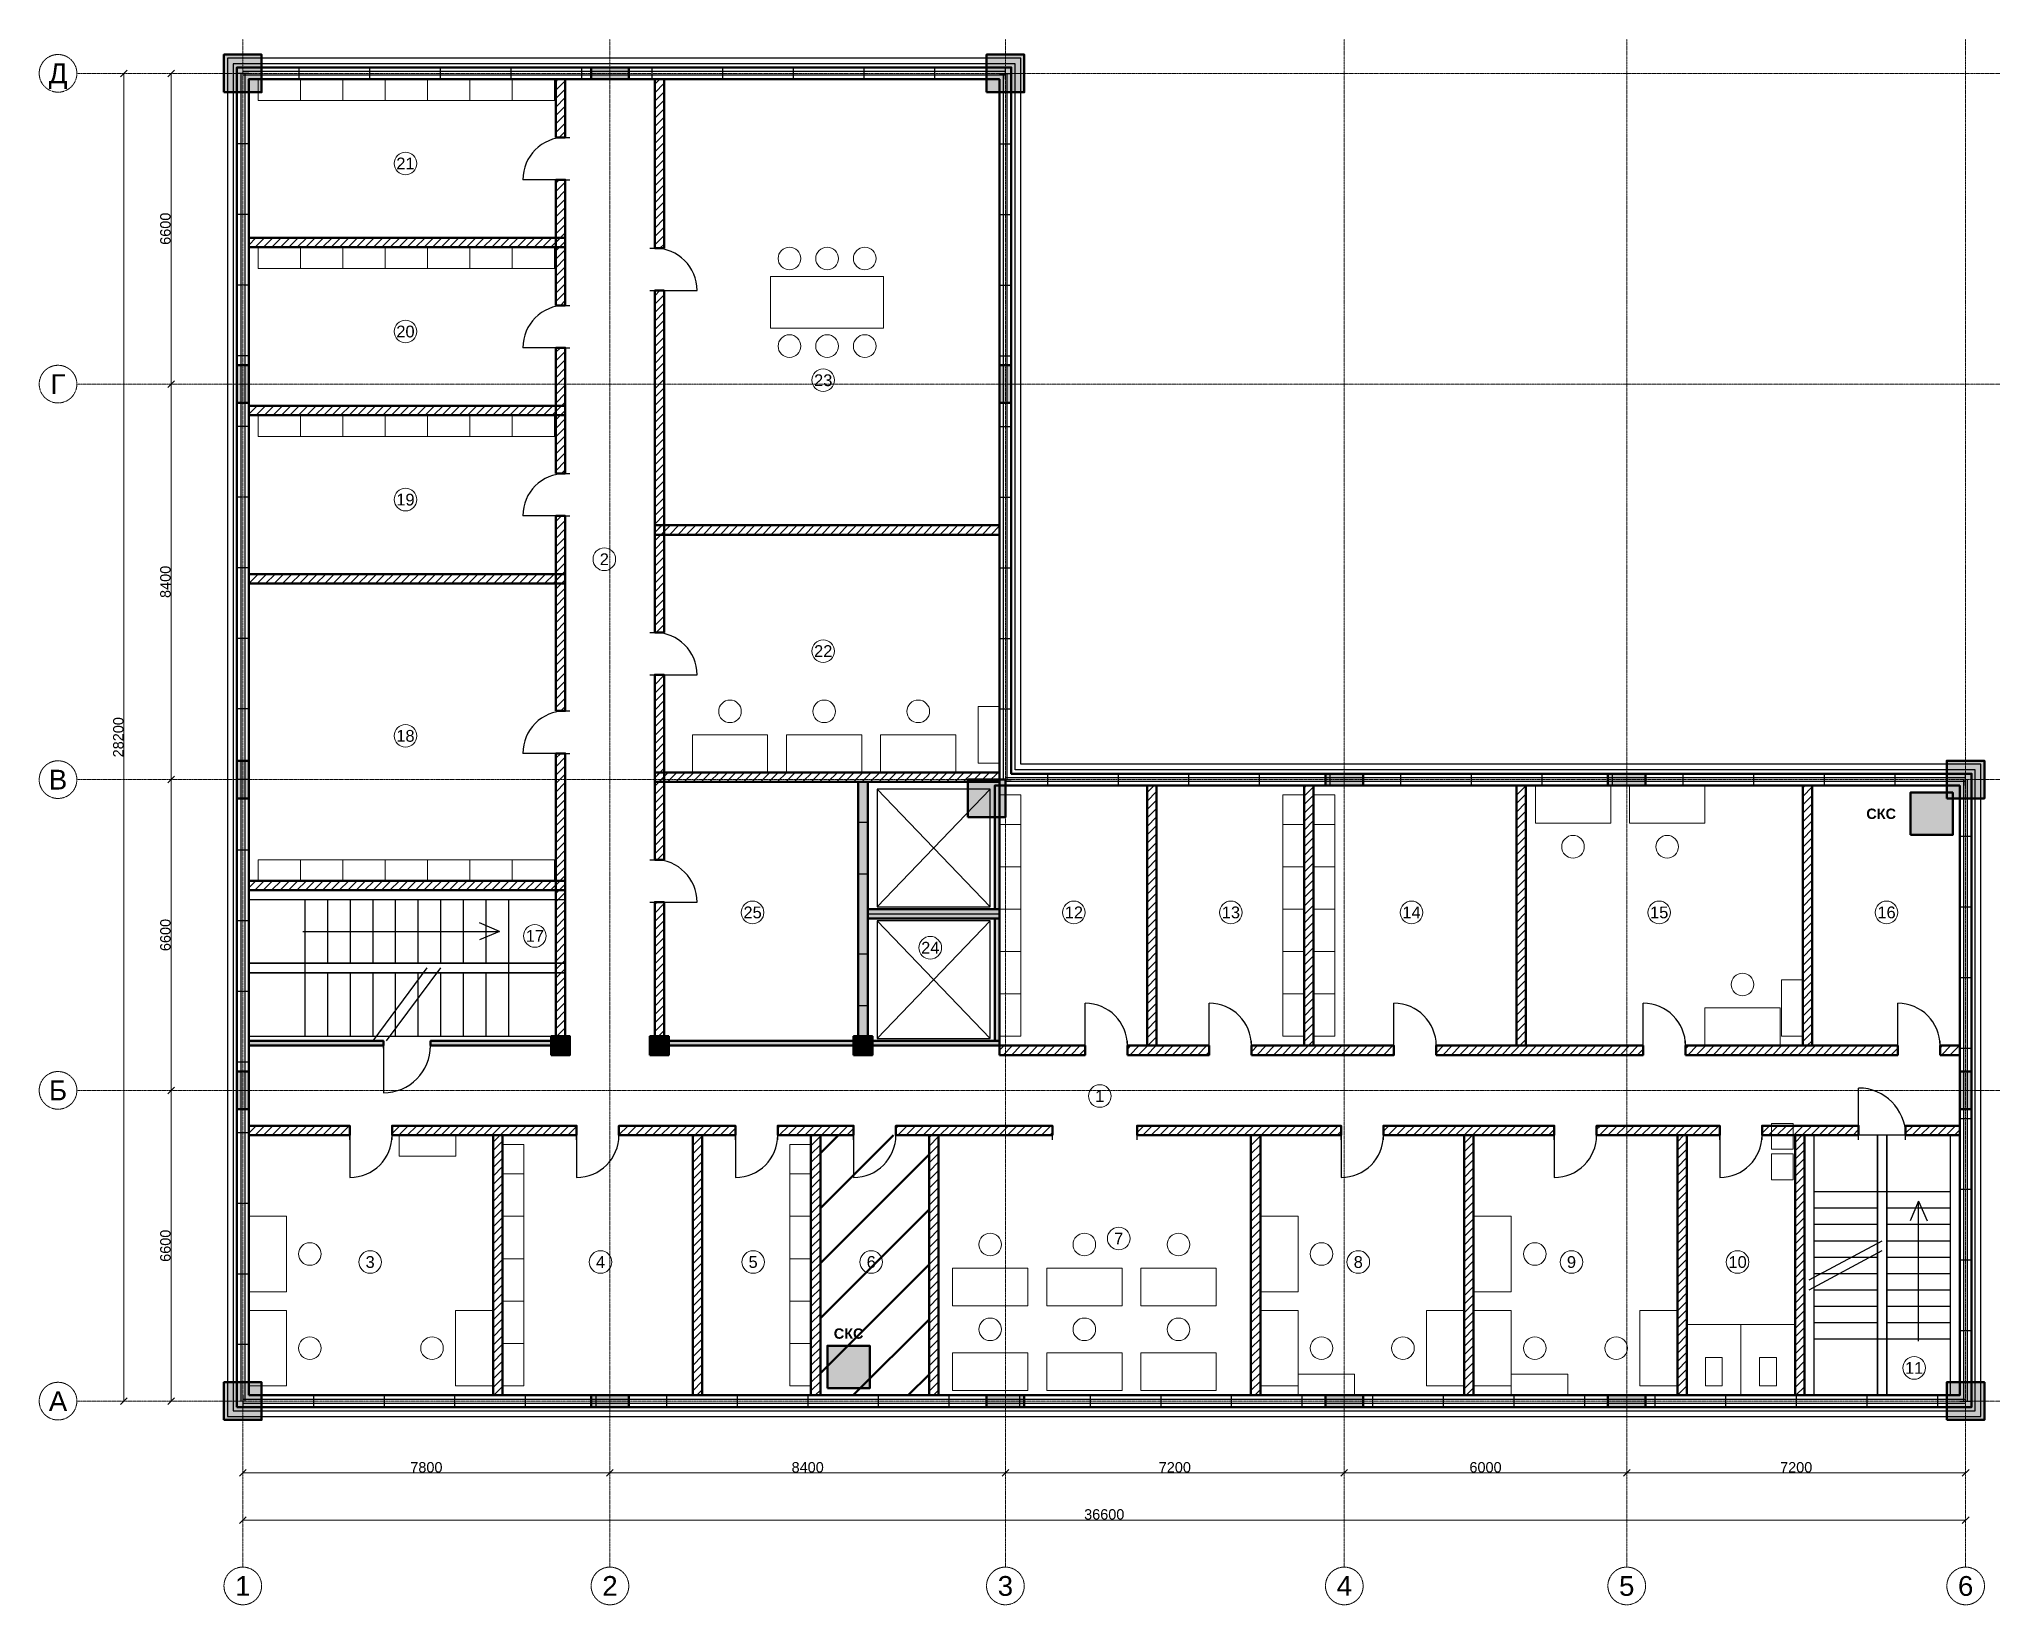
# Model space of a CAD drawing. Header units: millimetres. Extents: x -4325 to 37325, y -4325 to 28925.
import ezdxf
from ezdxf.enums import TextEntityAlignment as Align

# ---------------------------------------------------------------- set-up
doc = ezdxf.new("R2010")
doc.units = ezdxf.units.MM
doc.linetypes.add('CENTER2', pattern=[2.541, 1.587, -0.318, 0.318, -0.318])
for name, color, linetype, lineweight in [('A-ANNO-ROOM', 7, 'CONTINUOUS', 18), ('A-DIMS', 8, 'CONTINUOUS', 13), ('A-DOOR', 3, 'CONTINUOUS', 25), ('A-ELEV', 7, 'CONTINUOUS', 25), ('A-FACADE-PANEL', 8, 'CONTINUOUS', 25), ('A-FURN', 8, 'CONTINUOUS', 18), ('A-GLAZ-RIBBON', 5, 'CONTINUOUS', 25), ('A-GRID', 8, 'CENTER2', 13), ('A-HATCH', 9, 'CONTINUOUS', 9), ('A-OUTLINE', 7, 'CONTINUOUS', 50), ('A-SANI', 8, 'CONTINUOUS', 18), ('A-STAIR', 7, 'CONTINUOUS', 25), ('A-WALL-BLOCK', 9, 'CONTINUOUS', 50), ('A-WALL-RC', 7, 'CONTINUOUS', 50), ('E-SCS-RISER', 1, 'CONTINUOUS', 50), ('E-SERVER-ROOM', 1, 'CONTINUOUS', 50)]:
    doc.layers.add(name, color=color, linetype=linetype, lineweight=lineweight)
doc.styles.add('Arial-Bold', font='arialbd.ttf')
doc.styles.get("Standard").update_dxf_attribs({"font": 'arial.ttf'})

msp = doc.modelspace()

# ---------------------------------------------------------------- hatches: boundary and pattern name
at = {"layer": 'A-HATCH'}
h = msp.add_hatch(dxfattribs=at)
h.set_pattern_fill('ANSI31', scale=40)
h.paths.add_polyline_path([(6650, 26840), (6850, 26840), (6850, 28075), (6850, 28075), (6650, 28075), (6650, 28075)])
h = msp.add_hatch(dxfattribs=at)
h.set_pattern_fill('ANSI31', scale=40)
h.paths.add_polyline_path([(8750, 24488), (8950, 24488), (8950, 28075), (8950, 28075), (8750, 28075), (8750, 28075)])
h = msp.add_hatch(dxfattribs=at)
h.set_pattern_fill('ANSI31', scale=40)
h.paths.add_polyline_path([(6650, 23272), (6850, 23272), (6850, 25940), (6650, 25940)])
h = msp.add_hatch(dxfattribs=at)
h.set_pattern_fill('ANSI31', scale=40)
h.paths.add_polyline_path([(125, 24506), (125, 24506), (6850, 24506), (6850, 24706), (125, 24706), (125, 24706)])
h = msp.add_hatch(dxfattribs=at)
h.set_pattern_fill('ANSI31', scale=40)
h.paths.add_polyline_path([(8750, 16326), (8950, 16326), (8950, 23588), (8750, 23588)])
h = msp.add_hatch(dxfattribs=at)
h.set_pattern_fill('ANSI31', scale=40)
h.paths.add_polyline_path([(6650, 19702), (6850, 19702), (6850, 22372), (6650, 22372)])
h = msp.add_hatch(dxfattribs=at)
h.set_pattern_fill('ANSI31', scale=40)
h.paths.add_polyline_path([(125, 20937), (125, 20937), (6850, 20937), (6850, 21137), (125, 21137), (125, 21137)])
h = msp.add_hatch(dxfattribs=at)
h.set_pattern_fill('ANSI31', scale=40)
h.paths.add_polyline_path([(6650, 14658), (6850, 14658), (6850, 18802), (6650, 18802)])
h = msp.add_hatch(dxfattribs=at)
h.set_pattern_fill('ANSI31', scale=40)
h.paths.add_polyline_path([(8750, 18402), (16075, 18402), (16075, 18402), (16075, 18602), (16075, 18602), (8750, 18602)])
h = msp.add_hatch(dxfattribs=at)
h.set_pattern_fill('ANSI31', scale=40)
h.paths.add_polyline_path([(125, 17367), (125, 17367), (6850, 17367), (6850, 17567), (125, 17567), (125, 17567)])
h = msp.add_hatch(dxfattribs=at)
h.set_pattern_fill('ANSI31', scale=40)
h.paths.add_polyline_path([(8750, 11500), (8950, 11500), (8950, 15426), (8750, 15426)])
h = msp.add_hatch(dxfattribs=at)
h.set_pattern_fill('ANSI31', scale=40)
h.paths.add_polyline_path([(6650, 7550), (6850, 7550), (6850, 13758), (6650, 13758)])
h = msp.add_hatch(dxfattribs=at)
h.set_pattern_fill('ANSI31', scale=40)
h.paths.add_polyline_path([(8750, 13150), (16075, 13150), (16075, 13150), (16075, 13350), (16075, 13350), (8750, 13350)])
h = msp.add_hatch(dxfattribs=at)
h.set_pattern_fill('ANSI31', scale=40)
h.paths.add_polyline_path([(19211, 7550), (19411, 7550), (19411, 13075), (19411, 13075), (19211, 13075), (19211, 13075)])
h = msp.add_hatch(dxfattribs=at)
h.set_pattern_fill('ANSI31', scale=40)
h.paths.add_polyline_path([(22547, 7550), (22747, 7550), (22747, 13075), (22747, 13075), (22547, 13075), (22547, 13075)])
h = msp.add_hatch(dxfattribs=at)
h.set_pattern_fill('ANSI31', scale=40)
h.paths.add_polyline_path([(27059, 7550), (27259, 7550), (27259, 13075), (27259, 13075), (27059, 13075), (27059, 13075)])
h = msp.add_hatch(dxfattribs=at)
h.set_pattern_fill('ANSI31', scale=40)
h.paths.add_polyline_path([(33139, 7550), (33339, 7550), (33339, 13075), (33339, 13075), (33139, 13075), (33139, 13075)])
h = msp.add_hatch(dxfattribs=at)
h.set_pattern_fill('ANSI31', scale=40)
h.paths.add_polyline_path([(125, 10850), (125, 10850), (6850, 10850), (6850, 11050), (125, 11050), (125, 11050)])
h = msp.add_hatch(dxfattribs=at)
h.set_pattern_fill('ANSI31', scale=40)
h.paths.add_polyline_path([(8750, 7550), (8950, 7550), (8950, 10600), (8750, 10600)])
h = msp.add_hatch(dxfattribs=at)
h.set_pattern_fill('ANSI31', scale=40)
h.paths.add_polyline_path([(16075, 7350), (17893, 7350), (17893, 7550), (16075, 7550)])
h = msp.add_hatch(dxfattribs=at)
h.set_pattern_fill('ANSI31', scale=40)
h.paths.add_polyline_path([(18793, 7350), (20529, 7350), (20529, 7550), (18793, 7550)])
h = msp.add_hatch(dxfattribs=at)
h.set_pattern_fill('ANSI31', scale=40)
h.paths.add_polyline_path([(21429, 7350), (24453, 7350), (24453, 7550), (21429, 7550)])
h = msp.add_hatch(dxfattribs=at)
h.set_pattern_fill('ANSI31', scale=40)
h.paths.add_polyline_path([(25353, 7350), (29749, 7350), (29749, 7550), (25353, 7550)])
h = msp.add_hatch(dxfattribs=at)
h.set_pattern_fill('ANSI31', scale=40)
h.paths.add_polyline_path([(30649, 7350), (35157, 7350), (35157, 7550), (30649, 7550)])
h = msp.add_hatch(dxfattribs=at)
h.set_pattern_fill('ANSI31', scale=40)
h.paths.add_polyline_path([(36057, 7350), (36475, 7350), (36475, 7350), (36475, 7550), (36475, 7550), (36057, 7550)])
h = msp.add_hatch(dxfattribs=at)
h.set_pattern_fill('ANSI31', scale=40)
h.paths.add_polyline_path([(125, 5650), (125, 5650), (2272, 5650), (2272, 5850), (125, 5850), (125, 5850)])
h = msp.add_hatch(dxfattribs=at)
h.set_pattern_fill('ANSI31', scale=40)
h.paths.add_polyline_path([(3172, 5650), (7090, 5650), (7090, 5850), (3172, 5850)])
h = msp.add_hatch(dxfattribs=at)
h.set_pattern_fill('ANSI31', scale=40)
h.paths.add_polyline_path([(7990, 5650), (10466, 5650), (10466, 5850), (7990, 5850)])
h = msp.add_hatch(dxfattribs=at)
h.set_pattern_fill('ANSI31', scale=40)
h.paths.add_polyline_path([(11366, 5650), (12974, 5650), (12974, 5850), (11366, 5850)])
h = msp.add_hatch(dxfattribs=at)
h.set_pattern_fill('ANSI31', scale=40)
h.paths.add_polyline_path([(13874, 5650), (17198, 5650), (17198, 5850), (13874, 5850)])
h = msp.add_hatch(dxfattribs=at)
h.set_pattern_fill('ANSI31', scale=40)
h.paths.add_polyline_path([(18998, 5650), (23332, 5650), (23332, 5850), (18998, 5850)])
h = msp.add_hatch(dxfattribs=at)
h.set_pattern_fill('ANSI31', scale=40)
h.paths.add_polyline_path([(24232, 5650), (27860, 5650), (27860, 5850), (24232, 5850)])
h = msp.add_hatch(dxfattribs=at)
h.set_pattern_fill('ANSI31', scale=40)
h.paths.add_polyline_path([(28760, 5650), (31375, 5650), (31375, 5850), (28760, 5850)])
h = msp.add_hatch(dxfattribs=at)
h.set_pattern_fill('ANSI31', scale=40)
h.paths.add_polyline_path([(32275, 5650), (34325, 5650), (34325, 5850), (32275, 5850)])
h = msp.add_hatch(dxfattribs=at)
h.set_pattern_fill('ANSI31', scale=40)
h.paths.add_polyline_path([(35325, 5650), (36475, 5650), (36475, 5650), (36475, 5850), (36475, 5850), (35325, 5850)])
h = msp.add_hatch(dxfattribs=at)
h.set_pattern_fill('ANSI31', scale=40)
h.paths.add_polyline_path([(5320, 125), (5520, 125), (5520, 125), (5520, 5650), (5320, 5650), (5320, 125)])
h = msp.add_hatch(dxfattribs=at)
h.set_pattern_fill('ANSI31', scale=40)
h.paths.add_polyline_path([(9561, 125), (9761, 125), (9761, 125), (9761, 5650), (9561, 5650), (9561, 125)])
h = msp.add_hatch(dxfattribs=at)
h.set_pattern_fill('ANSI31', scale=40)
h.paths.add_polyline_path([(12070, 125), (12270, 125), (12270, 125), (12270, 5650), (12070, 5650), (12070, 125)])
h = msp.add_hatch(dxfattribs=at)
h.set_pattern_fill('ANSI31', scale=40)
h.paths.add_polyline_path([(14578, 125), (14778, 125), (14778, 125), (14778, 5650), (14578, 5650), (14578, 125)])
h = msp.add_hatch(dxfattribs=at)
h.set_pattern_fill('ANSI31', scale=40)
h.paths.add_polyline_path([(21417, 125), (21617, 125), (21617, 125), (21617, 5650), (21417, 5650), (21417, 125)])
h = msp.add_hatch(dxfattribs=at)
h.set_pattern_fill('ANSI31', scale=40)
h.paths.add_polyline_path([(25946, 125), (26146, 125), (26146, 125), (26146, 5650), (25946, 5650), (25946, 125)])
h = msp.add_hatch(dxfattribs=at)
h.set_pattern_fill('ANSI31', scale=40)
h.paths.add_polyline_path([(30475, 125), (30675, 125), (30675, 125), (30675, 5650), (30475, 5650), (30475, 125)])
h = msp.add_hatch(dxfattribs=at)
h.set_pattern_fill('ANSI31', scale=40)
h.paths.add_polyline_path([(32975, 125), (33175, 125), (33175, 125), (33175, 5650), (32975, 5650), (32975, 125)])
at = {"layer": 'A-WALL-RC'}
h = msp.add_hatch(color=7, dxfattribs=at)
h.dxf.hatch_style = 1
h.paths.add_polyline_path([(-400, 27800), (400, 27800), (400, 28600), (-400, 28600)])
h = msp.add_hatch(color=7, dxfattribs=at)
h.dxf.hatch_style = 1
h.paths.add_polyline_path([(7400, 28075), (8200, 28075), (8200, 28325), (7400, 28325)])
h = msp.add_hatch(color=7, dxfattribs=at)
h.dxf.hatch_style = 1
h.paths.add_polyline_path([(15800, 27800), (16600, 27800), (16600, 28600), (15800, 28600)])
h = msp.add_hatch(color=7, dxfattribs=at)
h.dxf.hatch_style = 1
h.paths.add_polyline_path([(-125, 21200), (125, 21200), (125, 22000), (-125, 22000)])
h = msp.add_hatch(color=7, dxfattribs=at)
h.dxf.hatch_style = 1
h.paths.add_polyline_path([(16075, 21200), (16325, 21200), (16325, 22000), (16075, 22000)])
h = msp.add_hatch(color=7, dxfattribs=at)
h.dxf.hatch_style = 1
h.paths.add_polyline_path([(-125, 12800), (125, 12800), (125, 13600), (-125, 13600)])
h = msp.add_hatch(color=7, dxfattribs=at)
h.dxf.hatch_style = 1
h.paths.add_polyline_path([(36200, 12800), (37000, 12800), (37000, 13600), (36200, 13600)])
h = msp.add_hatch(color=7, dxfattribs=at)
h.dxf.hatch_style = 1
h.paths.add_polyline_path([(13075, 7550), (13275, 7550), (13275, 13150), (13075, 13150)])
h = msp.add_hatch(color=7, dxfattribs=at)
h.dxf.hatch_style = 1
h.paths.add_polyline_path([(15400, 12400), (16200, 12400), (16200, 13200), (15400, 13200)])
h = msp.add_hatch(color=7, dxfattribs=at)
h.dxf.hatch_style = 1
h.paths.add_polyline_path([(15975, 10450), (16075, 10450), (16075, 13075), (16075, 13075), (15975, 13075), (15975, 13075)])
h = msp.add_hatch(color=7, dxfattribs=at)
h.dxf.hatch_style = 1
h.paths.add_polyline_path([(23000, 13075), (23800, 13075), (23800, 13325), (23000, 13325)])
h = msp.add_hatch(color=7, dxfattribs=at)
h.dxf.hatch_style = 1
h.paths.add_polyline_path([(29000, 13075), (29800, 13075), (29800, 13325), (29000, 13325)])
h = msp.add_hatch(color=7, dxfattribs=at)
h.dxf.hatch_style = 1
h.paths.add_polyline_path([(13275, 10250), (16075, 10250), (16075, 10450), (13275, 10450)])
h = msp.add_hatch(color=7, dxfattribs=at)
h.dxf.hatch_style = 1
h.paths.add_polyline_path([(15975, 7650), (16075, 7650), (16075, 10250), (15975, 10250)])
h = msp.add_hatch(color=7, dxfattribs=at)
h.dxf.hatch_style = 1
h.paths.add_polyline_path([(125, 7550), (125, 7550), (2988, 7550), (2988, 7650), (125, 7650), (125, 7650)])
h = msp.add_hatch(color=7, dxfattribs=at)
h.dxf.hatch_style = 1
h.paths.add_polyline_path([(3988, 7550), (6650, 7550), (6650, 7650), (3988, 7650)])
h = msp.add_hatch(color=7, dxfattribs=at)
h.dxf.hatch_style = 1
h.paths.add_polyline_path([(6550, 7350), (6950, 7350), (6950, 7750), (6550, 7750)])
h = msp.add_hatch(color=7, dxfattribs=at)
h.dxf.hatch_style = 1
h.paths.add_polyline_path([(8650, 7350), (9050, 7350), (9050, 7750), (8650, 7750)])
h = msp.add_hatch(color=7, dxfattribs=at)
h.dxf.hatch_style = 1
h.paths.add_polyline_path([(8950, 7550), (13075, 7550), (13075, 7650), (8950, 7650)])
h = msp.add_hatch(color=7, dxfattribs=at)
h.dxf.hatch_style = 1
h.paths.add_polyline_path([(12975, 7350), (13375, 7350), (13375, 7750), (12975, 7750)])
h = msp.add_hatch(color=7, dxfattribs=at)
h.dxf.hatch_style = 1
h.paths.add_polyline_path([(13275, 7550), (16075, 7550), (16075, 7650), (13275, 7650)])
h = msp.add_hatch(color=7, dxfattribs=at)
h.dxf.hatch_style = 1
h.paths.add_polyline_path([(-125, 6200), (125, 6200), (125, 7000), (-125, 7000)])
h = msp.add_hatch(color=7, dxfattribs=at)
h.dxf.hatch_style = 1
h.paths.add_polyline_path([(36475, 6200), (36725, 6200), (36725, 7000), (36475, 7000)])
h = msp.add_hatch(color=7, dxfattribs=at)
h.dxf.hatch_style = 1
h.paths.add_polyline_path([(-400, -400), (400, -400), (400, 400), (-400, 400)])
h = msp.add_hatch(color=7, dxfattribs=at)
h.dxf.hatch_style = 1
h.paths.add_polyline_path([(7400, -125), (8200, -125), (8200, 125), (7400, 125)])
h = msp.add_hatch(color=7, dxfattribs=at)
h.dxf.hatch_style = 1
h.paths.add_polyline_path([(15800, -125), (16600, -125), (16600, 125), (15800, 125)])
h = msp.add_hatch(color=7, dxfattribs=at)
h.dxf.hatch_style = 1
h.paths.add_polyline_path([(23000, -125), (23800, -125), (23800, 125), (23000, 125)])
h = msp.add_hatch(color=7, dxfattribs=at)
h.dxf.hatch_style = 1
h.paths.add_polyline_path([(29000, -125), (29800, -125), (29800, 125), (29000, 125)])
h = msp.add_hatch(color=7, dxfattribs=at)
h.dxf.hatch_style = 1
h.paths.add_polyline_path([(36200, -400), (37000, -400), (37000, 400), (36200, 400)])
at = {"layer": 'E-SCS-RISER'}
h = msp.add_hatch(color=7, dxfattribs=at)
h.dxf.hatch_style = 1
h.paths.add_polyline_path([(35425, 12025), (36325, 12025), (36325, 12925), (35425, 12925)])
h = msp.add_hatch(color=7, dxfattribs=at)
h.dxf.hatch_style = 1
h.paths.add_polyline_path([(12420, 275), (13320, 275), (13320, 1175), (12420, 1175)])
at = {"layer": 'E-SERVER-ROOM'}
h = msp.add_hatch(dxfattribs=at)
h.set_pattern_fill('ANSI31', scale=260)
h.paths.add_polyline_path([(12270, 125), (14578, 125), (14578, 5650), (12270, 5650)])

# ---------------------------------------------------------------- linework, layer by layer
at = {"layer": 'A-ANNO-ROOM'}
for centre in [(3455, 26286), (3455, 22717), (12330, 21682), (3455, 19147), (7680, 17880), (12330, 15930), (3455, 14130), (10830, 10380), (17655, 10380), (20991, 10380), (24827, 10380), (30089, 10380), (34919, 10380), (6205, 9880), (14605, 9630), (18205, 6480), (18608, 3455), (2705, 2955), (7600, 2955), (10841, 2955), (13350, 2955), (23697, 2955), (28226, 2955), (31755, 2955), (35505, 705)]:
    msp.add_circle(centre, 240, dxfattribs=at)
at = {"layer": 'A-DIMS'}
for p, q in [((-2596, 28129), (-2454, 28271)), ((-2525, 0), (-2525, 28200)), ((-1596, 28129), (-1454, 28271)), ((-1525, 21600), (-1525, 28200)), ((-1596, 21529), (-1454, 21671)), ((-1596, 21529), (-1454, 21671)), ((-1525, 13200), (-1525, 21600)), ((-1596, 13129), (-1454, 13271)), ((-1596, 13129), (-1454, 13271)), ((-1525, 6600), (-1525, 13200)), ((-1596, 6529), (-1454, 6671)), ((-1596, 6529), (-1454, 6671)), ((-1525, 0), (-1525, 6600)), ((-2596, -71), (-2454, 71)), ((-1596, -71), (-1454, 71)), ((-71, -1596), (71, -1454)), ((0, -1525), (7800, -1525)), ((7729, -1596), (7871, -1454)), ((7729, -1596), (7871, -1454)), ((7800, -1525), (16200, -1525)), ((16129, -1596), (16271, -1454)), ((16129, -1596), (16271, -1454)), ((16200, -1525), (23400, -1525)), ((23329, -1596), (23471, -1454)), ((23329, -1596), (23471, -1454)), ((23400, -1525), (29400, -1525)), ((29329, -1596), (29471, -1454)), ((29329, -1596), (29471, -1454)), ((29400, -1525), (36600, -1525)), ((36529, -1596), (36671, -1454)), ((-71, -2596), (71, -2454)), ((36529, -2596), (36671, -2454)), ((0, -2525), (36600, -2525))]:
    msp.add_line(p, q, dxfattribs=at)
at = {"layer": 'A-DOOR'}
for p, q in [((6750, 26840), (6950, 26840)), ((6850, 25940), (5950, 25940)), ((6750, 25940), (6950, 25940)), ((8650, 24488), (8850, 24488)), ((8650, 23588), (8850, 23588)), ((8750, 23588), (9650, 23588)), ((6750, 23272), (6950, 23272)), ((6850, 22372), (5950, 22372)), ((6750, 22372), (6950, 22372)), ((6750, 19702), (6950, 19702)), ((6850, 18802), (5950, 18802)), ((6750, 18802), (6950, 18802)), ((8650, 16326), (8850, 16326)), ((8650, 15426), (8850, 15426)), ((8750, 15426), (9650, 15426)), ((6750, 14658), (6950, 14658)), ((6850, 13758), (5950, 13758)), ((6750, 13758), (6950, 13758)), ((13075, 12300), (13275, 12300)), ((8650, 11500), (8850, 11500)), ((13075, 11200), (13275, 11200)), ((8650, 10600), (8850, 10600)), ((8750, 10600), (9650, 10600)), ((13075, 9500), (13275, 9500)), ((13075, 8400), (13275, 8400)), ((17893, 7550), (17893, 8450)), ((20529, 7550), (20529, 8450)), ((24453, 7550), (24453, 8450)), ((29749, 7550), (29749, 8450)), ((35157, 7550), (35157, 8450)), ((2988, 7500), (2988, 7600)), ((2988, 7550), (2988, 6550)), ((3988, 7500), (3988, 7600)), ((17893, 7450), (17893, 7650)), ((18793, 7450), (18793, 7650)), ((20529, 7450), (20529, 7650)), ((21429, 7450), (21429, 7650)), ((24453, 7450), (24453, 7650)), ((25353, 7450), (25353, 7650)), ((29749, 7450), (29749, 7650)), ((30649, 7450), (30649, 7650)), ((35157, 7450), (35157, 7650)), ((36057, 7450), (36057, 7650)), ((34325, 5650), (34325, 6650)), ((2272, 5550), (2272, 5750)), ((2272, 5650), (2272, 4750)), ((3172, 5550), (3172, 5750)), ((7090, 5550), (7090, 5750)), ((7090, 5650), (7090, 4750)), ((7990, 5550), (7990, 5750)), ((10466, 5550), (10466, 5750)), ((10466, 5650), (10466, 4750)), ((11366, 5550), (11366, 5750)), ((12974, 5550), (12974, 5750)), ((12974, 5650), (12974, 4750)), ((13874, 5550), (13874, 5750)), ((17198, 5550), (17198, 5750)), ((18998, 5550), (18998, 5750)), ((23332, 5550), (23332, 5750)), ((23332, 5650), (23332, 4750)), ((24232, 5550), (24232, 5750)), ((27860, 5550), (27860, 5750)), ((27860, 5650), (27860, 4750)), ((28760, 5550), (28760, 5750)), ((31375, 5550), (31375, 5750)), ((31375, 5650), (31375, 4750)), ((32275, 5550), (32275, 5750)), ((34325, 5550), (34325, 5750)), ((35325, 5550), (35325, 5750))]:
    msp.add_line(p, q, dxfattribs=at)
for centre, radius, start, end in [((6850, 25940), 900, 90, 180), ((8750, 23588), 900, 0, 90), ((6850, 22372), 900, 90, 180), ((6850, 18802), 900, 90, 180), ((8750, 15426), 900, 0, 90), ((6850, 13758), 900, 90, 180), ((8750, 10600), 900, 0, 90), ((17893, 7550), 900, 0, 90), ((20529, 7550), 900, 0, 90), ((24453, 7550), 900, 0, 90), ((29749, 7550), 900, 0, 90), ((35157, 7550), 900, 0, 90), ((2988, 7550), 1000, -90, 0), ((34325, 5650), 1000, 0, 90), ((2272, 5650), 900, -90, 0), ((7090, 5650), 900, -90, 0), ((10466, 5650), 900, -90, 0), ((12974, 5650), 900, -90, 0), ((23332, 5650), 900, -90, 0), ((27860, 5650), 900, -90, 0), ((31375, 5650), 900, -90, 0)]:
    msp.add_arc(centre, radius, start, end, dxfattribs=at)
at = {"layer": 'A-ELEV'}
for p, q in [((13475, 10500), (15875, 13000)), ((13475, 13000), (15875, 10500)), ((13275, 10350), (16075, 10350)), ((13475, 7700), (15875, 10200)), ((13475, 10200), (15875, 7700))]:
    msp.add_line(p, q, dxfattribs=at)
for points in [[(13475, 10500), (15875, 10500), (15875, 13000), (13475, 13000)], [(13475, 7700), (15875, 7700), (15875, 10200), (13475, 10200)]]:
    msp.add_lwpolyline(points, close=True, dxfattribs=at)
at = {"layer": 'A-FACADE-PANEL'}
for points in [[(-325, -325), (36925, -325), (36925, 13525), (16525, 13525), (16525, 28525), (-325, 28525)], [(-205, -205), (36805, -205), (36805, 13405), (16405, 13405), (16405, 28405), (-205, 28405)]]:
    msp.add_lwpolyline(points, close=True, dxfattribs=at)
at = {"layer": 'A-FURN'}
for p, q in [((1225, 27625), (1225, 28075)), ((2125, 27625), (2125, 28075)), ((3025, 27625), (3025, 28075)), ((3925, 27625), (3925, 28075)), ((4825, 27625), (4825, 28075)), ((5725, 27625), (5725, 28075)), ((6625, 27625), (6625, 28075)), ((1225, 24056), (1225, 24506)), ((2125, 24056), (2125, 24506)), ((3025, 24056), (3025, 24506)), ((3925, 24056), (3925, 24506)), ((4825, 24056), (4825, 24506)), ((5725, 24056), (5725, 24506)), ((6625, 24056), (6625, 24506)), ((1225, 20487), (1225, 20937)), ((2125, 20487), (2125, 20937)), ((3025, 20487), (3025, 20937)), ((3925, 20487), (3925, 20937)), ((4825, 20487), (4825, 20937)), ((5725, 20487), (5725, 20937)), ((6625, 20487), (6625, 20937)), ((16075, 12250), (16525, 12250)), ((22097, 12250), (22547, 12250)), ((22747, 12250), (23197, 12250)), ((1225, 11050), (1225, 11500)), ((2125, 11050), (2125, 11500)), ((3025, 11050), (3025, 11500)), ((3925, 11050), (3925, 11500)), ((4825, 11050), (4825, 11500)), ((5725, 11050), (5725, 11500)), ((6625, 11050), (6625, 11500)), ((16075, 11350), (16525, 11350)), ((22097, 11350), (22547, 11350)), ((22747, 11350), (23197, 11350)), ((16075, 10450), (16525, 10450)), ((22097, 10450), (22547, 10450)), ((22747, 10450), (23197, 10450)), ((16075, 9550), (16525, 9550)), ((22097, 9550), (22547, 9550)), ((22747, 9550), (23197, 9550)), ((16075, 8650), (16525, 8650)), ((22097, 8650), (22547, 8650)), ((22747, 8650), (23197, 8650)), ((5520, 4825), (5970, 4825)), ((11620, 4825), (12070, 4825)), ((5520, 3925), (5970, 3925)), ((11620, 3925), (12070, 3925)), ((5520, 3025), (5970, 3025)), ((11620, 3025), (12070, 3025)), ((5520, 2125), (5970, 2125)), ((11620, 2125), (12070, 2125)), ((5520, 1225), (5970, 1225)), ((11620, 1225), (12070, 1225))]:
    msp.add_line(p, q, dxfattribs=at)
for points in [[(325, 27625), (6650, 27625), (6650, 28075), (325, 28075)], [(325, 24056), (6650, 24056), (6650, 24506), (325, 24506)], [(11212, 22788), (13612, 22788), (13612, 23888), (11212, 23888)], [(325, 20487), (6650, 20487), (6650, 20937), (325, 20937)], [(15625, 13550), (16075, 13550), (16075, 14750), (15625, 14750)], [(9550, 13350), (11150, 13350), (11150, 14150), (9550, 14150)], [(11550, 13350), (13150, 13350), (13150, 14150), (11550, 14150)], [(13550, 13350), (15150, 13350), (15150, 14150), (13550, 14150)], [(27459, 12275), (29059, 12275), (29059, 13075), (27459, 13075)], [(29459, 12275), (31059, 12275), (31059, 13075), (29459, 13075)], [(16075, 7750), (16525, 7750), (16525, 12875), (16075, 12875)], [(22097, 7750), (22547, 7750), (22547, 12875), (22097, 12875)], [(22747, 7750), (23197, 7750), (23197, 12875), (22747, 12875)], [(325, 11050), (6650, 11050), (6650, 11500), (325, 11500)], [(32689, 7750), (33139, 7750), (33139, 8950), (32689, 8950)], [(31059, 7550), (32659, 7550), (32659, 8350), (31059, 8350)], [(3325, 5200), (4525, 5200), (4525, 5650), (3325, 5650)], [(5520, 325), (5970, 325), (5970, 5450), (5520, 5450)], [(11620, 325), (12070, 325), (12070, 5450), (11620, 5450)], [(125, 2325), (925, 2325), (925, 3925), (125, 3925)], [(21617, 2325), (22417, 2325), (22417, 3925), (21617, 3925)], [(26146, 2325), (26946, 2325), (26946, 3925), (26146, 3925)], [(15078, 2025), (16678, 2025), (16678, 2825), (15078, 2825)], [(17078, 2025), (18678, 2025), (18678, 2825), (17078, 2825)], [(19078, 2025), (20678, 2025), (20678, 2825), (19078, 2825)], [(125, 325), (925, 325), (925, 1925), (125, 1925)], [(4520, 325), (5320, 325), (5320, 1925), (4520, 1925)], [(21617, 325), (22417, 325), (22417, 1925), (21617, 1925)], [(25146, 325), (25946, 325), (25946, 1925), (25146, 1925)], [(26146, 325), (26946, 325), (26946, 1925), (26146, 1925)], [(29675, 325), (30475, 325), (30475, 1925), (29675, 1925)], [(15078, 225), (16678, 225), (16678, 1025), (15078, 1025)], [(17078, 225), (18678, 225), (18678, 1025), (17078, 1025)], [(19078, 225), (20678, 225), (20678, 1025), (19078, 1025)], [(22417, 125), (23617, 125), (23617, 575), (22417, 575)], [(26946, 125), (28146, 125), (28146, 575), (26946, 575)]]:
    msp.add_lwpolyline(points, close=True, dxfattribs=at)
for centre in [(11612, 24268), (12412, 24268), (13212, 24268), (11612, 22408), (12412, 22408), (13212, 22408), (10350, 14650), (12350, 14650), (14350, 14650), (28259, 11775), (30259, 11775), (31859, 8850), (1425, 3125), (15878, 3325), (17878, 3325), (19878, 3325), (22917, 3125), (27446, 3125), (15878, 1525), (17878, 1525), (19878, 1525), (1425, 1125), (4020, 1125), (22917, 1125), (24646, 1125), (27446, 1125), (29175, 1125)]:
    msp.add_circle(centre, 240, dxfattribs=at)
at = {"layer": 'A-GLAZ-RIBBON'}
for p, q in [((1200, 28075), (1200, 28325)), ((2700, 28075), (2700, 28325)), ((4200, 28075), (4200, 28325)), ((5700, 28075), (5700, 28325)), ((7200, 28075), (7200, 28325)), ((8700, 28075), (8700, 28325)), ((10200, 28075), (10200, 28325)), ((11700, 28075), (11700, 28325)), ((13200, 28075), (13200, 28325)), ((14700, 28075), (14700, 28325)), ((16200, 28075), (16200, 28325)), ((125, 28200), (-125, 28200)), ((-40, 28200), (-40, 0)), ((16200, 28240), (0, 28240)), ((16200, 28160), (0, 28160)), ((40, 28200), (40, 0)), ((16075, 28200), (16325, 28200)), ((16160, 13200), (16160, 28200)), ((16240, 13200), (16240, 28200)), ((125, 26700), (-125, 26700)), ((16075, 26700), (16325, 26700)), ((125, 25200), (-125, 25200)), ((16075, 25200), (16325, 25200)), ((125, 23700), (-125, 23700)), ((16075, 23700), (16325, 23700)), ((125, 22200), (-125, 22200)), ((16075, 22200), (16325, 22200)), ((125, 20700), (-125, 20700)), ((16075, 20700), (16325, 20700)), ((125, 19200), (-125, 19200)), ((16075, 19200), (16325, 19200)), ((125, 17700), (-125, 17700)), ((16075, 17700), (16325, 17700)), ((125, 16200), (-125, 16200)), ((16075, 16200), (16325, 16200)), ((125, 14700), (-125, 14700)), ((16075, 14700), (16325, 14700)), ((125, 13200), (-125, 13200)), ((16075, 13200), (16325, 13200)), ((36600, 13240), (16200, 13240)), ((36600, 13160), (16200, 13160)), ((17100, 13075), (17100, 13325)), ((18600, 13075), (18600, 13325)), ((20100, 13075), (20100, 13325)), ((21600, 13075), (21600, 13325)), ((23100, 13075), (23100, 13325)), ((24600, 13075), (24600, 13325)), ((26100, 13075), (26100, 13325)), ((27600, 13075), (27600, 13325)), ((29100, 13075), (29100, 13325)), ((30600, 13075), (30600, 13325)), ((32100, 13075), (32100, 13325)), ((33600, 13075), (33600, 13325)), ((35100, 13075), (35100, 13325)), ((36560, 0), (36560, 13200)), ((36600, 13075), (36600, 13325)), ((36640, 0), (36640, 13200)), ((125, 11700), (-125, 11700)), ((36475, 12000), (36725, 12000)), ((36475, 10500), (36725, 10500)), ((125, 10200), (-125, 10200)), ((36475, 9000), (36725, 9000)), ((125, 8700), (-125, 8700)), ((36475, 7500), (36725, 7500)), ((125, 7200), (-125, 7200)), ((36475, 6000), (36725, 6000)), ((125, 5700), (-125, 5700)), ((125, 4200), (-125, 4200)), ((36475, 4500), (36725, 4500)), ((36475, 3000), (36725, 3000)), ((125, 2700), (-125, 2700)), ((36475, 1500), (36725, 1500)), ((125, 1200), (-125, 1200)), ((0, 125), (0, -125)), ((0, 40), (36600, 40)), ((1500, 125), (1500, -125)), ((3000, 125), (3000, -125)), ((4500, 125), (4500, -125)), ((6000, 125), (6000, -125)), ((7500, 125), (7500, -125)), ((9000, 125), (9000, -125)), ((10500, 125), (10500, -125)), ((12000, 125), (12000, -125)), ((13500, 125), (13500, -125)), ((15000, 125), (15000, -125)), ((16500, 125), (16500, -125)), ((18000, 125), (18000, -125)), ((19500, 125), (19500, -125)), ((21000, 125), (21000, -125)), ((22500, 125), (22500, -125)), ((24000, 125), (24000, -125)), ((25500, 125), (25500, -125)), ((27000, 125), (27000, -125)), ((28500, 125), (28500, -125)), ((30000, 125), (30000, -125)), ((31500, 125), (31500, -125)), ((33000, 125), (33000, -125)), ((34500, 125), (34500, -125)), ((36000, 125), (36000, -125)), ((36475, 0), (36725, 0)), ((0, -40), (36600, -40))]:
    msp.add_line(p, q, dxfattribs=at)
at = {"layer": 'A-GRID'}
for p, q in [((0, -3525), (0, 28925)), ((7800, -3525), (7800, 28925)), ((16200, -3525), (16200, 28925)), ((23400, -3525), (23400, 28925)), ((29400, -3525), (29400, 28925)), ((36600, -3525), (36600, 28925)), ((-3525, 28200), (37325, 28200)), ((-3525, 21600), (37325, 21600)), ((-3525, 13200), (37325, 13200)), ((-3525, 6600), (37325, 6600)), ((-3525, 0), (37325, 0))]:
    msp.add_line(p, q, dxfattribs=at)
for centre in [(-3925, 28200), (-3925, 21600), (-3925, 13200), (-3925, 6600), (-3925, 0), (0, -3925), (7800, -3925), (16200, -3925), (23400, -3925), (29400, -3925), (36600, -3925)]:
    msp.add_circle(centre, 400, dxfattribs=at)
at = {"layer": 'A-OUTLINE'}
for points in [[(-125, -125), (36725, -125), (36725, 13325), (16325, 13325), (16325, 28325), (-125, 28325)], [(125, 125), (36475, 125), (36475, 13075), (16075, 13075), (16075, 28075), (125, 28075)]]:
    msp.add_lwpolyline(points, close=True, dxfattribs=at)
at = {"layer": 'A-SANI'}
for points in [[(32475, 5350), (32935, 5350), (32935, 5900), (32475, 5900)], [(32475, 4700), (32935, 4700), (32935, 5250), (32475, 5250)], [(30675, 125), (31825, 125), (31825, 1625), (30675, 1625)], [(31825, 125), (32975, 125), (32975, 1625), (31825, 1625)], [(31070, 325), (31430, 325), (31430, 925), (31070, 925)], [(32220, 325), (32580, 325), (32580, 925), (32220, 925)]]:
    msp.add_lwpolyline(points, close=True, dxfattribs=at)
at = {"layer": 'A-STAIR'}
for p, q in [((1325, 7750), (1325, 10650)), ((1806, 9300), (1806, 10650)), ((2286, 9300), (2286, 10650)), ((2767, 9300), (2767, 10650)), ((3247, 9300), (3247, 10650)), ((3728, 9300), (3728, 10650)), ((4208, 9300), (4208, 10650)), ((4689, 9300), (4689, 10650)), ((5169, 9300), (5169, 10650)), ((5650, 9300), (5650, 10650)), ((5650, 7750), (5650, 10650)), ((5450, 9975), (5030, 10155)), ((1275, 9975), (5450, 9975)), ((5450, 9975), (5030, 9795)), ((2767, 7650), (3920, 9200)), ((3055, 7650), (4208, 9200)), ((1806, 7750), (1806, 9100)), ((2286, 7750), (2286, 9100)), ((2767, 7750), (2767, 9100)), ((3247, 7750), (3247, 9100)), ((3728, 7750), (3728, 9100)), ((4208, 7750), (4208, 9100)), ((4689, 7750), (4689, 9100)), ((5169, 7750), (5169, 9100)), ((5650, 7750), (5650, 9100)), ((33375, 4450), (34725, 4450)), ((33375, 4450), (36275, 4450)), ((34925, 4450), (36275, 4450)), ((35600, 4250), (35420, 3830)), ((35600, 1275), (35600, 4250)), ((35600, 4250), (35780, 3830)), ((33375, 4103), (34725, 4103)), ((33375, 3756), (34725, 3756)), ((34925, 4103), (36275, 4103)), ((34925, 3756), (36275, 3756)), ((33275, 2575), (34825, 3408)), ((33375, 3408), (34725, 3408)), ((34925, 3408), (36275, 3408)), ((33275, 2367), (34825, 3200)), ((33375, 3061), (34725, 3061)), ((34925, 3061), (36275, 3061)), ((33375, 2714), (34725, 2714)), ((34925, 2714), (36275, 2714)), ((33375, 2367), (34725, 2367)), ((34925, 2367), (36275, 2367)), ((33375, 2019), (34725, 2019)), ((33375, 1672), (34725, 1672)), ((34925, 2019), (36275, 2019)), ((34925, 1672), (36275, 1672)), ((33375, 1325), (36275, 1325))]:
    msp.add_line(p, q, dxfattribs=at)
for points in [[(125, 9300), (6850, 9300), (6850, 10650), (125, 10650)], [(125, 9100), (6850, 9100), (6850, 9300), (125, 9300)], [(125, 7750), (6850, 7750), (6850, 9100), (125, 9100)], [(33375, 125), (34725, 125), (34725, 5650), (33375, 5650)], [(34725, 125), (34925, 125), (34925, 5650), (34725, 5650)], [(34925, 125), (36275, 125), (36275, 5650), (34925, 5650)]]:
    msp.add_lwpolyline(points, close=True, dxfattribs=at)
at = {"layer": 'A-WALL-BLOCK'}
for points in [[(6650, 26840), (6850, 26840), (6850, 28075), (6850, 28075), (6650, 28075), (6650, 28075)], [(8750, 24488), (8950, 24488), (8950, 28075), (8950, 28075), (8750, 28075), (8750, 28075)], [(6650, 23272), (6850, 23272), (6850, 25940), (6650, 25940)], [(125, 24506), (125, 24506), (6850, 24506), (6850, 24706), (125, 24706), (125, 24706)], [(8750, 16326), (8950, 16326), (8950, 23588), (8750, 23588)], [(6650, 19702), (6850, 19702), (6850, 22372), (6650, 22372)], [(125, 20937), (125, 20937), (6850, 20937), (6850, 21137), (125, 21137), (125, 21137)], [(6650, 14658), (6850, 14658), (6850, 18802), (6650, 18802)], [(8750, 18402), (16075, 18402), (16075, 18402), (16075, 18602), (16075, 18602), (8750, 18602)], [(125, 17367), (125, 17367), (6850, 17367), (6850, 17567), (125, 17567), (125, 17567)], [(8750, 11500), (8950, 11500), (8950, 15426), (8750, 15426)], [(6650, 7550), (6850, 7550), (6850, 13758), (6650, 13758)], [(8750, 13150), (16075, 13150), (16075, 13150), (16075, 13350), (16075, 13350), (8750, 13350)], [(19211, 7550), (19411, 7550), (19411, 13075), (19411, 13075), (19211, 13075), (19211, 13075)], [(22547, 7550), (22747, 7550), (22747, 13075), (22747, 13075), (22547, 13075), (22547, 13075)], [(27059, 7550), (27259, 7550), (27259, 13075), (27259, 13075), (27059, 13075), (27059, 13075)], [(33139, 7550), (33339, 7550), (33339, 13075), (33339, 13075), (33139, 13075), (33139, 13075)], [(125, 10850), (125, 10850), (6850, 10850), (6850, 11050), (125, 11050), (125, 11050)], [(8750, 7550), (8950, 7550), (8950, 10600), (8750, 10600)], [(16075, 7350), (17893, 7350), (17893, 7550), (16075, 7550)], [(18793, 7350), (20529, 7350), (20529, 7550), (18793, 7550)], [(21429, 7350), (24453, 7350), (24453, 7550), (21429, 7550)], [(25353, 7350), (29749, 7350), (29749, 7550), (25353, 7550)], [(30649, 7350), (35157, 7350), (35157, 7550), (30649, 7550)], [(36057, 7350), (36475, 7350), (36475, 7350), (36475, 7550), (36475, 7550), (36057, 7550)], [(125, 5650), (125, 5650), (2272, 5650), (2272, 5850), (125, 5850), (125, 5850)], [(3172, 5650), (7090, 5650), (7090, 5850), (3172, 5850)], [(7990, 5650), (10466, 5650), (10466, 5850), (7990, 5850)], [(11366, 5650), (12974, 5650), (12974, 5850), (11366, 5850)], [(13874, 5650), (17198, 5650), (17198, 5850), (13874, 5850)], [(18998, 5650), (23332, 5650), (23332, 5850), (18998, 5850)], [(24232, 5650), (27860, 5650), (27860, 5850), (24232, 5850)], [(28760, 5650), (31375, 5650), (31375, 5850), (28760, 5850)], [(32275, 5650), (34325, 5650), (34325, 5850), (32275, 5850)], [(35325, 5650), (36475, 5650), (36475, 5650), (36475, 5850), (36475, 5850), (35325, 5850)], [(5320, 125), (5520, 125), (5520, 125), (5520, 5650), (5320, 5650), (5320, 125)], [(9561, 125), (9761, 125), (9761, 125), (9761, 5650), (9561, 5650), (9561, 125)], [(12070, 125), (12270, 125), (12270, 125), (12270, 5650), (12070, 5650), (12070, 125)], [(14578, 125), (14778, 125), (14778, 125), (14778, 5650), (14578, 5650), (14578, 125)], [(21417, 125), (21617, 125), (21617, 125), (21617, 5650), (21417, 5650), (21417, 125)], [(25946, 125), (26146, 125), (26146, 125), (26146, 5650), (25946, 5650), (25946, 125)], [(30475, 125), (30675, 125), (30675, 125), (30675, 5650), (30475, 5650), (30475, 125)], [(32975, 125), (33175, 125), (33175, 125), (33175, 5650), (32975, 5650), (32975, 125)]]:
    msp.add_lwpolyline(points, close=True, dxfattribs=at)
at = {"layer": 'A-WALL-RC'}
for points in [[(-400, 27800), (400, 27800), (400, 28600), (-400, 28600)], [(7400, 28075), (8200, 28075), (8200, 28325), (7400, 28325)], [(15800, 27800), (16600, 27800), (16600, 28600), (15800, 28600)], [(-125, 21200), (125, 21200), (125, 22000), (-125, 22000)], [(16075, 21200), (16325, 21200), (16325, 22000), (16075, 22000)], [(-125, 12800), (125, 12800), (125, 13600), (-125, 13600)], [(36200, 12800), (37000, 12800), (37000, 13600), (36200, 13600)], [(13075, 7550), (13275, 7550), (13275, 13150), (13075, 13150)], [(15400, 12400), (16200, 12400), (16200, 13200), (15400, 13200)], [(15975, 10450), (16075, 10450), (16075, 13075), (16075, 13075), (15975, 13075), (15975, 13075)], [(23000, 13075), (23800, 13075), (23800, 13325), (23000, 13325)], [(29000, 13075), (29800, 13075), (29800, 13325), (29000, 13325)], [(13275, 10250), (16075, 10250), (16075, 10450), (13275, 10450)], [(15975, 7650), (16075, 7650), (16075, 10250), (15975, 10250)], [(125, 7550), (125, 7550), (2988, 7550), (2988, 7650), (125, 7650), (125, 7650)], [(3988, 7550), (6650, 7550), (6650, 7650), (3988, 7650)], [(6550, 7350), (6950, 7350), (6950, 7750), (6550, 7750)], [(8650, 7350), (9050, 7350), (9050, 7750), (8650, 7750)], [(8950, 7550), (13075, 7550), (13075, 7650), (8950, 7650)], [(12975, 7350), (13375, 7350), (13375, 7750), (12975, 7750)], [(13275, 7550), (16075, 7550), (16075, 7650), (13275, 7650)], [(-125, 6200), (125, 6200), (125, 7000), (-125, 7000)], [(36475, 6200), (36725, 6200), (36725, 7000), (36475, 7000)], [(-400, -400), (400, -400), (400, 400), (-400, 400)], [(7400, -125), (8200, -125), (8200, 125), (7400, 125)], [(15800, -125), (16600, -125), (16600, 125), (15800, 125)], [(23000, -125), (23800, -125), (23800, 125), (23000, 125)], [(29000, -125), (29800, -125), (29800, 125), (29000, 125)], [(36200, -400), (37000, -400), (37000, 400), (36200, 400)]]:
    msp.add_lwpolyline(points, close=True, dxfattribs=at)
at = {"layer": 'E-SCS-RISER'}
for points in [[(35425, 12025), (36325, 12025), (36325, 12925), (35425, 12925)], [(12420, 275), (13320, 275), (13320, 1175), (12420, 1175)]]:
    msp.add_lwpolyline(points, close=True, dxfattribs=at)

# ---------------------------------------------------------------- texts
at = {"layer": 'A-ANNO-ROOM'}
for s, p in [('21', (3455, 26286)), ('20', (3455, 22717)), ('23', (12330, 21682)), ('19', (3455, 19147)), ('2', (7680, 17880)), ('22', (12330, 15930)), ('18', (3455, 14130)), ('25', (10830, 10380)), ('12', (17655, 10380)), ('13', (20991, 10380)), ('14', (24827, 10380)), ('15', (30089, 10380)), ('16', (34919, 10380)), ('17', (6205, 9880)), ('24', (14605, 9630)), ('1', (18205, 6480)), ('7', (18608, 3455)), ('3', (2705, 2955)), ('4', (7600, 2955)), ('5', (10841, 2955)), ('6', (13350, 2955)), ('8', (23697, 2955)), ('9', (28226, 2955)), ('10', (31755, 2955)), ('11', (35505, 705))]:
    msp.add_text(s, height=250, dxfattribs=at).set_placement(p, align=Align.MIDDLE_CENTER)
at = {"layer": 'A-DIMS'}
for s, p in [('6600', (-1645, 24900)), ('8400', (-1645, 17400)), ('28200', (-2645, 14100)), ('6600', (-1645, 9900)), ('6600', (-1645, 3300))]:
    msp.add_text(s, height=220, rotation=90, dxfattribs=at).set_placement(p, align=Align.MIDDLE_CENTER)
for s, p in [('7800', (3900, -1405)), ('8400', (12000, -1405)), ('7200', (19800, -1405)), ('6000', (26400, -1405)), ('7200', (33000, -1405)), ('36600', (18300, -2405))]:
    msp.add_text(s, height=220, dxfattribs=at).set_placement(p, align=Align.MIDDLE_CENTER)
at = {"layer": 'A-GRID'}
for s, p in [('Д', (-3925, 28200)), ('Г', (-3925, 21600)), ('В', (-3925, 13200)), ('Б', (-3925, 6600)), ('А', (-3925, 0)), ('1', (0, -3925)), ('2', (7800, -3925)), ('3', (16200, -3925)), ('4', (23400, -3925)), ('5', (29400, -3925)), ('6', (36600, -3925))]:
    msp.add_text(s, height=420, dxfattribs=at).set_placement(p, align=Align.MIDDLE_CENTER)
at = {"layer": 'E-SCS-RISER', "style": 'Arial-Bold'}
for p in [(34805, 12475), (12870, 1435)]:
    msp.add_text('СКС', height=220, dxfattribs=at).set_placement(p, align=Align.MIDDLE_CENTER)

doc.saveas('drawing.dxf')
